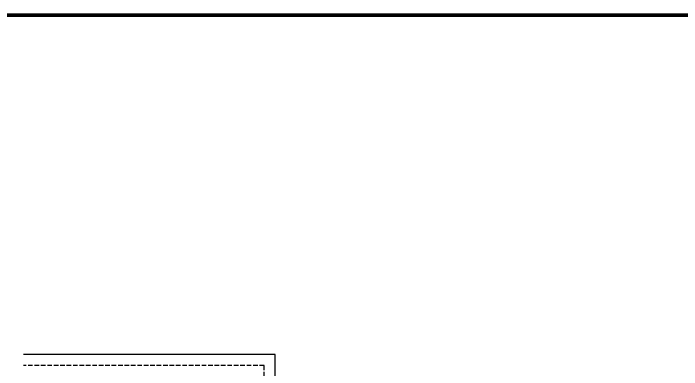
# Model space of a CAD drawing. Extents: x 2803505 to 5851001, y -1372902 to 24339.
# Drawn here: x 3466287 to 3484475, y -759301 to -749604 of the extents above; entities that cross this region are included whole.
import ezdxf

# ---------------------------------------------------------------- set-up
doc = ezdxf.new("R2010")
doc.units = 0
doc.header["$LTSCALE"] = 1000
doc.header["$MEASUREMENT"] = 0
doc.linetypes.add('#P_--_20B1_001_t3$0$DASH', pattern=[0.35, 0.25, -0.1])
for name, color, linetype in [('!!电气', 1, 'CONTINUOUS'), ('ROOF', 183, 'CONTINUOUS'), ('看线', 185, 'CONTINUOUS')]:
    doc.layers.add(name, color=color, linetype=linetype)
doc.layers.add('图框', color=147, linetype='CONTINUOUS', lineweight=20)

# ---------------------------------------------------------------- blocks, each defined once
blk = doc.blocks.new('A$C100F5A36')
at = {"layer": 'ROOF', "color": 252, "ltscale": 0.8}
blk.add_lwpolyline([(59402.46586443065, -18232.39991673001), (62502.46589044062, -18232.39992696489), (62502.46589061804, -9232.405966357444), (60552.46588879451, -9232.381801333162), (60552.46588873025, -8232.399925305857), (53702.46543226065, -8232.399925158592)], dxfattribs=at)
at = {"layer": '看线', "color": 252, "linetype": '#P_--_20B1_001_t3$0$DASH', "ltscale": 0.5}
blk.add_lwpolyline([(59252.46585433045, -18782.39991455898), (59252.46585712349, -17932.39991623396), (62202.46589044668, -17932.39992592717), (62202.46589061199, -9532.401938880328), (60252.46588881407, -9532.377773856046), (60252.46588874981, -8532.399925299454), (53702.46543225413, -8532.399925158592)], dxfattribs=at)

msp = doc.modelspace()

# ---------------------------------------------------------------- block references
at = {"layer": '!!电气'}
msp.add_blockref('A$C100F5A36', (3412859.66086701, -750653.5751154518), dxfattribs=at)

# ---------------------------------------------------------------- next in the draw order: linework, layer by layer
at = {"layer": '图框', "const_width": 100}
msp.add_lwpolyline([(3493459.660867011, -807053.5751154525), (3493459.660867011, -749653.5751154525), (3412859.660867011, -749653.5751154525), (3412859.660867011, -807053.5751154525)], close=True, dxfattribs=at)

doc.saveas('drawing.dxf')
